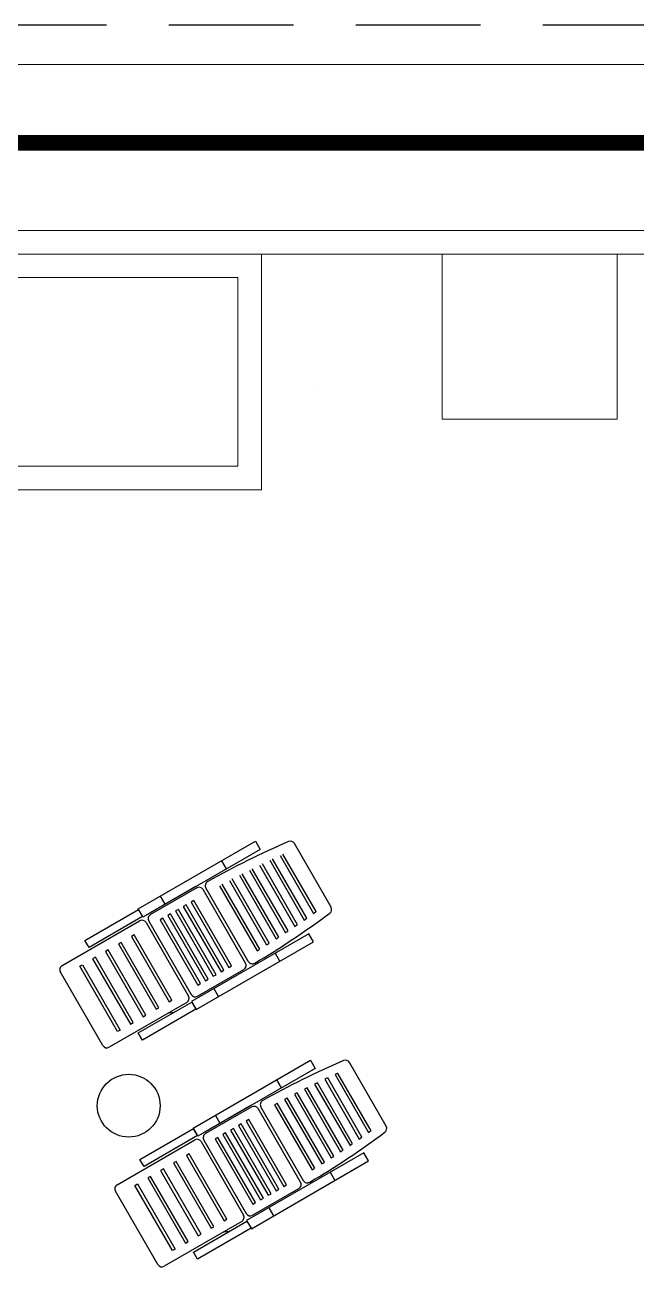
# Model space of a CAD drawing. Header units: millimetres. Extents: x 6597 to 20911, y -10306 to -132.
# Drawn here: x 10807 to 11197, y -930 to -132 of the extents above; entities that cross this region are included whole.
import ezdxf

# ---------------------------------------------------------------- set-up
doc = ezdxf.new("R2010")
doc.units = ezdxf.units.MM
doc.header["$LTSCALE"] = 25
doc.header["$MEASUREMENT"] = 0
doc.linetypes.add('HIDDEN2', pattern=[4.7625, 3.175, -1.5875])
doc.layers.add('MAAI - 01', color=8, linetype='Continuous')
doc.layers.add('MAAI - VEGETAÇÃO', color=106, linetype='Continuous')
doc.layers.add('MAAI - ALVENARIA', color=7, linetype='Continuous', lineweight=0)
doc.layers.add('TEXTO', color=7, linetype='Continuous', lineweight=30)

msp = doc.modelspace()

# ---------------------------------------------------------------- linework, layer by layer
at = {"linetype": 'HIDDEN2'}
msp.add_line((15621.73, -131.97), (9626.73, -131.97), dxfattribs=at)
at = {"lineweight": 0}
msp.add_line((9651.73, -156.97), (15596.73, -156.97), dxfattribs=at)
for p, q in [((10879.4, -694.76), (10954.09, -651.64)), ((10954.09, -651.64), (10957.09, -656.84)), ((11002.24, -693.52), (10978.9, -653.09)), ((10957.09, -656.84), (10882.4, -699.96)), ((10969.72, -660.76), (10991.01, -697.64)), ((10992.63, -696.46), (10971.55, -659.94)), ((10935.57, -669.26), (10932.57, -664.07)), ((10950.25, -669.98), (10973.28, -709.88)), ((10974.95, -708.77), (10952.04, -669.09)), ((10956.7, -666.82), (10979.25, -705.88)), ((10980.9, -704.75), (10958.5, -665.95)), ((10963.19, -663.75), (10985.15, -701.79)), ((10986.8, -700.64), (10965.01, -662.9)), ((10937.48, -676.58), (10961.19, -717.64)), ((10962.89, -716.58), (10939.25, -675.64)), ((10943.84, -673.24), (10967.27, -713.8)), ((10968.95, -712.72), (10945.62, -672.32)), ((10916.18, -680.46), (10886.73, -697.46)), ((10916.68, -681.32), (10887.23, -698.32)), ((10947.78, -729.19), (10920.78, -682.42)), ((10922.52, -681.44), (10949.5, -728.17)), ((10931.17, -680), (10955.07, -721.4)), ((10956.78, -720.36), (10932.93, -679.04)), ((10896.55, -691.79), (10893.55, -686.59)), ((10909.86, -692.19), (10908.13, -693.19)), ((10908.13, -693.19), (10932.13, -734.76)), ((10933.86, -733.76), (10909.86, -692.19)), ((10914.77, -689.35), (10913.04, -690.35)), ((10913.04, -690.35), (10937.04, -731.92)), ((10938.77, -730.92), (10914.77, -689.35)), ((10830.94, -730.82), (10880.31, -702.32)), ((10845.47, -714.81), (10879.6, -695.11)), ((10882.2, -699.61), (10848.07, -719.32)), ((10882.4, -699.96), (10879.4, -694.76)), ((10879.6, -695.11), (10882.2, -699.61)), ((10886.14, -702.42), (10913.14, -749.19)), ((10895.14, -700.69), (10893.41, -701.69)), ((10893.41, -701.69), (10917.41, -743.26)), ((10919.14, -742.26), (10895.14, -700.69)), ((10900.05, -697.85), (10898.32, -698.85)), ((10898.32, -698.85), (10922.32, -740.42)), ((10924.05, -739.42), (10900.05, -697.85)), ((10904.96, -695.02), (10903.23, -696.02)), ((10903.23, -696.02), (10927.23, -737.59)), ((10928.96, -736.59), (10904.96, -695.02)), ((10985.15, -701.79), (10986.8, -700.64)), ((10884.4, -703.42), (10911.4, -750.19)), ((10848.07, -719.32), (10845.47, -714.81)), ((10868.58, -716.02), (10866.85, -717.02)), ((10866.85, -717.02), (10890.85, -758.59)), ((10892.58, -757.59), (10868.58, -716.02)), ((10876.81, -711.27), (10875.08, -712.27)), ((10875.08, -712.27), (10899.08, -753.84)), ((10900.81, -752.84), (10876.81, -711.27)), ((10988.09, -710.53), (10913.4, -753.65)), ((10916.4, -758.85), (10991.09, -715.73)), ((10991.09, -715.73), (10988.09, -710.53)), ((10860.36, -720.77), (10858.62, -721.77)), ((10858.62, -721.77), (10882.62, -763.34)), ((10884.36, -762.34), (10860.36, -720.77)), ((10966.57, -722.95), (10969.57, -728.15)), ((10917.23, -750.28), (10946.68, -733.28)), ((10932.13, -734.76), (10933.86, -733.76)), ((10937.04, -731.92), (10938.77, -730.92)), ((10856.85, -781.69), (10829.85, -734.92)), ((10917.41, -743.26), (10919.14, -742.26)), ((10922.32, -740.42), (10924.05, -739.42)), ((10927.23, -737.59), (10928.96, -736.59)), ((10927.55, -745.48), (10930.55, -750.68)), ((10910.31, -754.28), (10860.94, -782.78)), ((10879.47, -773.7), (10913.6, -754)), ((10890.85, -758.59), (10892.58, -757.59)), ((10899.08, -753.84), (10900.81, -752.84)), ((10913.4, -753.65), (10916.4, -758.85)), ((10913.6, -754), (10916.2, -758.5)), ((10916.2, -758.5), (10882.07, -778.21)), ((10882.62, -763.34), (10884.36, -762.34)), ((10898.88, -760.88), (10902.42, -760.45)), ((10882.07, -778.21), (10879.47, -773.7)), ((10914.45, -834.23), (10989.14, -791.11)), ((10992.14, -796.31), (10917.45, -839.42)), ((10989.14, -791.11), (10992.14, -796.31)), ((11037.29, -832.98), (11013.95, -792.56)), ((10970.62, -808.73), (10967.62, -803.53)), ((10991.74, -806.29), (11014.3, -845.35)), ((11015.95, -844.21), (10993.55, -805.42)), ((10998.23, -803.21), (11020.2, -841.25)), ((11021.85, -840.11), (11000.06, -802.37)), ((11004.77, -800.22), (11026.06, -837.1)), ((11027.68, -835.92), (11006.6, -799.4)), ((10978.89, -812.7), (11002.31, -853.27)), ((11004, -852.18), (10980.67, -811.79)), ((10985.3, -809.45), (11008.33, -849.35)), ((11010, -848.24), (10987.09, -808.56)), ((10951.23, -819.92), (10921.78, -836.92)), ((10951.73, -820.79), (10922.28, -837.79)), ((10982.83, -868.65), (10955.83, -821.89)), ((10957.57, -820.91), (10984.55, -867.63)), ((10966.22, -819.47), (10990.12, -860.86)), ((10991.83, -859.82), (10967.97, -818.5)), ((10972.53, -816.04), (10996.24, -857.11)), ((10997.94, -856.05), (10974.3, -815.1)), ((10931.6, -831.26), (10928.6, -826.06)), ((10949.82, -828.82), (10948.09, -829.82)), ((10948.09, -829.82), (10972.09, -871.39)), ((10973.82, -870.39), (10949.82, -828.82)), ((10880.52, -854.28), (10914.65, -834.57)), ((10917.45, -839.42), (10914.45, -834.23)), ((10914.65, -834.57), (10917.25, -839.08)), ((10935.1, -837.32), (10933.37, -838.32)), ((10959.1, -878.89), (10935.1, -837.32)), ((10940.01, -834.48), (10938.27, -835.48)), ((10938.27, -835.48), (10962.27, -877.05)), ((10964.01, -876.05), (10940.01, -834.48)), ((10944.91, -831.65), (10943.18, -832.65)), ((10943.18, -832.65), (10967.18, -874.22)), ((10968.91, -873.22), (10944.91, -831.65)), ((10865.99, -870.29), (10915.36, -841.79)), ((10917.25, -839.08), (10883.12, -858.78)), ((10919.45, -842.89), (10946.45, -889.65)), ((10921.19, -841.89), (10948.19, -888.65)), ((10930.19, -840.15), (10928.46, -841.15)), ((10928.46, -841.15), (10952.46, -882.72)), ((10954.19, -881.72), (10930.19, -840.15)), ((10933.37, -838.32), (10957.37, -879.89)), ((11020.2, -841.25), (11021.85, -840.11)), ((10911.86, -850.73), (10910.13, -851.73)), ((10910.13, -851.73), (10934.13, -893.3)), ((10935.86, -892.3), (10911.86, -850.73)), ((10883.12, -858.78), (10880.52, -854.28)), ((10895.41, -860.23), (10893.67, -861.23)), ((10893.67, -861.23), (10917.67, -902.8)), ((10919.41, -901.8), (10895.41, -860.23)), ((10903.63, -855.48), (10901.9, -856.48)), ((10901.9, -856.48), (10925.9, -898.05)), ((10927.63, -897.05), (10903.63, -855.48)), ((11001.62, -862.42), (11004.62, -867.62)), ((10891.89, -921.15), (10864.89, -874.39)), ((10952.28, -889.75), (10981.73, -872.75)), ((10962.27, -877.05), (10964.01, -876.05)), ((10967.18, -874.22), (10968.91, -873.22)), ((10972.09, -871.39), (10973.82, -870.39)), ((10952.46, -882.72), (10954.19, -881.72)), ((10957.37, -879.89), (10959.1, -878.89)), ((10962.6, -884.95), (10965.6, -890.15)), ((10945.36, -893.75), (10895.99, -922.25)), ((10934.13, -893.3), (10935.86, -892.3)), ((10948.45, -893.12), (10951.45, -898.31)), ((10917.67, -902.8), (10919.41, -901.8)), ((10925.9, -898.05), (10927.63, -897.05)), ((10933.93, -900.35), (10937.47, -899.92))]:
    msp.add_line(p, q)
for points in [[(10874.4, -768.09), (10876.13, -767.09), (10852.13, -725.52), (10850.4, -726.52)], [(10867.9, -771.84), (10866.17, -772.84), (10842.17, -731.27), (10843.9, -730.27)], [(10902.95, -911.3), (10901.22, -912.3), (10877.22, -870.73), (10878.95, -869.73)], [(10909.45, -907.55), (10911.18, -906.55), (10887.18, -864.98), (10885.45, -865.98)], [(10948.65, -893.46), (10951.25, -897.97), (10917.12, -917.67), (10914.52, -913.17)]]:
    msp.add_lwpolyline(points, close=True)
msp.add_lwpolyline([(10951.45, -898.31), (11026.14, -855.2), (11023.14, -850), (10948.45, -893.12)])
for centre, radius, start, end in [((11185.01, -1140.27), 531.63, 113.25446, 119.44805), ((10976.3, -654.59), 3, 30, 113.25446), ((10925.12, -679.94), 3, 119.44805, 210), ((10918.18, -683.92), 3, 30, 120), ((10999.64, -695.02), 3, 306.74554, 30), ((10881.81, -704.92), 3, 30, 120), ((10888.73, -700.92), 3, 120, 210), ((10683.39, -271.43), 531.63, 300.55195, 306.74554), ((10683.39, -271.43), 525.63, 305.82057, 306.03975), ((10683.39, -271.43), 525.63, 303.47201, 303.69045), ((10683.39, -271.43), 525.63, 304.25489, 304.47353), ((10683.39, -271.43), 525.63, 301.90618, 302.12433), ((10683.39, -271.43), 525.63, 302.68911, 302.90738), ((10683.39, -271.43), 525.63, 301.12322, 301.34129), ((10832.44, -733.42), 3, 120, 210), ((10945.18, -730.69), 3, 300, 30), ((10952.1, -726.67), 3, 210, 300.55195), ((10908.81, -751.69), 3, 300, 30), ((10915.73, -747.69), 3, 210, 300), ((10859.44, -780.19), 3, 210, 300), ((11220.06, -1279.74), 531.63, 113.25446, 119.44805), ((11011.35, -794.06), 3, 30, 113.25446), ((11220.06, -1279.74), 525.63, 115.52647, 115.74511), ((11220.06, -1279.74), 525.63, 114.74337, 114.96226), ((11220.06, -1279.74), 525.63, 113.96025, 114.17943), ((11220.06, -1279.74), 525.63, 117.09262, 117.31089), ((11220.06, -1279.74), 525.63, 116.30955, 116.52799), ((10953.23, -823.39), 3, 30, 120), ((10960.17, -819.41), 3, 119.44805, 210), ((11220.06, -1279.74), 525.63, 118.65871, 118.87678), ((11220.06, -1279.74), 525.63, 117.87567, 118.09382), ((10923.78, -840.39), 3, 120, 210), ((10718.43, -410.9), 531.63, 300.55195, 306.74554), ((10718.43, -410.9), 525.63, 305.82057, 306.03975), ((11034.69, -834.48), 3, 306.74554, 30), ((10916.86, -844.39), 3, 30, 120), ((10718.43, -410.9), 525.63, 304.25489, 304.47353), ((10718.43, -410.9), 525.63, 302.68911, 302.90738), ((10718.43, -410.9), 525.63, 303.47201, 303.69045), ((10718.43, -410.9), 525.63, 301.12322, 301.34129), ((10718.43, -410.9), 525.63, 301.90618, 302.12433), ((10980.23, -870.15), 3, 300, 30), ((10987.15, -866.13), 3, 210, 300.55195), ((10867.49, -872.89), 3, 120, 210), ((10943.86, -891.15), 3, 300, 30), ((10950.78, -887.15), 3, 210, 300), ((10894.49, -919.65), 3, 210, 300)]:
    msp.add_arc(centre, radius, start, end)
at = {"layer": 'MAAI - 01'}
msp.add_circle((10873.37, -820), 20, dxfattribs=at)
at = {"layer": 'MAAI - ALVENARIA'}
for p, q in [((9886.39, -262.79), (15135.93, -262.79)), ((9886.39, -277.79), (15135.93, -277.79)), ((15135.93, -277.79), (9886.39, -277.79)), ((11192.93, -277.79), (11072.93, -277.79)), ((11072.93, -277.79), (11072.93, -382.79)), ((11184.47, -382.79), (11184.47, -277.79))]:
    msp.add_line(p, q, dxfattribs=at)
for points in [[(10957.93, -427.79), (10957.93, -277.79), (10777.93, -277.79), (10777.93, -427.79)], [(10942.93, -412.79), (10942.93, -292.79), (10792.93, -292.79), (10792.93, -412.79)]]:
    msp.add_lwpolyline(points, close=True, dxfattribs=at)
msp.add_lwpolyline([(11192.93, -277.79), (11072.93, -277.79), (11072.93, -382.79), (11184.47, -382.79)], dxfattribs=at)
at = {"layer": 'MAAI - VEGETAÇÃO', "linetype": 'Continuous', "transparency": 33554559}
for p, q in [((10993.43, -361.13), (10993.43, -361.13)), ((10993.93, -821.62), (10993.93, -821.62)), ((10990.03, -826.19), (10990.03, -826.19))]:
    msp.add_line(p, q, dxfattribs=at)
at = {"layer": 'TEXTO', "color": 7, "const_width": 10}
msp.add_lwpolyline([(15546.73, -206.97), (9776.73, -206.97), (9776.73, -4311.97), (15546.73, -4311.97)], close=True, dxfattribs=at)

doc.saveas('drawing.dxf')
